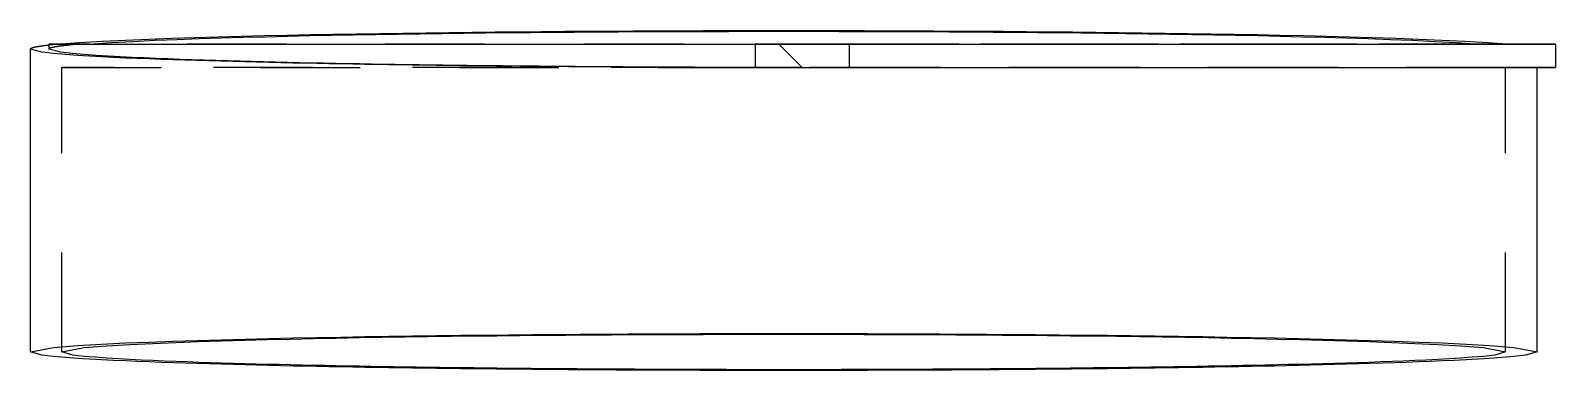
# Model space of a CAD drawing. Extents: x 0 to 3.36, y 0 to 2.18.
# Drawn here: x 1.83 to 3.364, y 1.841 to 2.183 of the extents above; entities that cross this region are included whole.
import ezdxf

# ---------------------------------------------------------------- set-up
doc = ezdxf.new("R2010")
doc.units = 0
doc.linetypes.add('HIDDEN', pattern=[0.07672, 0.051172, -0.025548])
doc.layers.add('LEFT', color=7, linetype='CONTINUOUS')
doc.layers.add('LEFT_HID', color=7, linetype='HIDDEN')

msp = doc.modelspace()

# ---------------------------------------------------------------- linework, layer by layer
at = {"layer": 'LEFT'}
for p, q in [((2.088002, 2.178421), (2.111235, 2.178901)), ((2.111235, 2.178901), (2.134469, 2.179344)), ((2.134469, 2.179344), (2.157703, 2.179753)), ((2.154759, 2.178748), (2.176952, 2.179137)), ((2.157703, 2.179753), (2.180937, 2.18013)), ((2.176952, 2.179137), (2.199147, 2.179496)), ((2.180937, 2.18013), (2.204172, 2.180478)), ((2.199147, 2.179496), (2.221341, 2.179827)), ((2.204172, 2.180478), (2.227408, 2.180799)), ((2.221341, 2.179827), (2.243536, 2.180132)), ((2.227408, 2.180799), (2.250644, 2.181095)), ((2.243536, 2.180132), (2.265732, 2.180413)), ((2.250644, 2.181095), (2.27388, 2.181366)), ((2.265732, 2.180413), (2.287927, 2.180671)), ((2.27388, 2.181366), (2.297116, 2.181614)), ((2.287927, 2.180671), (2.310123, 2.180907)), ((2.297116, 2.181614), (2.320353, 2.181839)), ((2.310123, 2.180907), (2.332319, 2.181122)), ((2.320353, 2.181839), (2.34359, 2.182044)), ((2.332319, 2.181122), (2.354516, 2.181316)), ((2.34359, 2.182044), (2.366827, 2.182227)), ((2.354516, 2.181316), (2.376712, 2.181491)), ((2.366827, 2.182227), (2.390064, 2.182391)), ((2.376712, 2.181491), (2.398909, 2.181647)), ((2.390064, 2.182391), (2.413301, 2.182536)), ((2.398909, 2.181647), (2.421105, 2.181784)), ((2.413301, 2.182536), (2.436538, 2.182661)), ((2.421105, 2.181784), (2.443302, 2.181904)), ((2.436538, 2.182661), (2.459776, 2.182768)), ((2.443302, 2.181904), (2.465499, 2.182005)), ((2.459776, 2.182768), (2.483013, 2.182856)), ((2.465499, 2.182005), (2.487696, 2.18209)), ((2.483013, 2.182856), (2.506251, 2.182927)), ((2.487696, 2.18209), (2.509893, 2.182157)), ((2.506251, 2.182927), (2.529489, 2.182979)), ((2.509893, 2.182157), (2.53209, 2.182207)), ((2.529489, 2.182979), (2.552726, 2.183014)), ((2.53209, 2.182207), (2.554287, 2.18224)), ((2.552726, 2.183014), (2.575964, 2.183032)), ((2.554287, 2.18224), (2.576484, 2.182257)), ((2.575964, 2.183032), (2.599202, 2.183032)), ((2.576484, 2.182257), (2.598681, 2.182257)), ((2.598681, 2.182257), (2.620879, 2.18224)), ((2.599202, 2.183032), (2.622439, 2.183014)), ((2.620879, 2.18224), (2.643076, 2.182207)), ((2.622439, 2.183014), (2.645677, 2.182979)), ((2.643076, 2.182207), (2.665273, 2.182157)), ((2.645677, 2.182979), (2.668915, 2.182927)), ((2.665273, 2.182157), (2.68747, 2.18209)), ((2.668915, 2.182927), (2.692152, 2.182856)), ((2.68747, 2.18209), (2.709667, 2.182005)), ((2.692152, 2.182856), (2.71539, 2.182768)), ((2.709667, 2.182005), (2.731864, 2.181904)), ((2.71539, 2.182768), (2.738627, 2.182661)), ((2.731864, 2.181904), (2.75406, 2.181784)), ((2.738627, 2.182661), (2.761865, 2.182536)), ((2.75406, 2.181784), (2.776257, 2.181647)), ((2.761865, 2.182536), (2.785102, 2.182391)), ((2.776257, 2.181647), (2.798454, 2.181491)), ((2.785102, 2.182391), (2.808339, 2.182227)), ((2.798454, 2.181491), (2.82065, 2.181316)), ((2.808339, 2.182227), (2.831576, 2.182044)), ((2.82065, 2.181316), (2.842847, 2.181122)), ((2.831576, 2.182044), (2.854813, 2.181839)), ((2.842847, 2.181122), (2.865043, 2.180907)), ((2.854813, 2.181839), (2.87805, 2.181614)), ((2.865043, 2.180907), (2.887238, 2.180671)), ((2.87805, 2.181614), (2.901286, 2.181366)), ((2.887238, 2.180671), (2.909434, 2.180413)), ((2.901286, 2.181366), (2.924522, 2.181095)), ((2.909434, 2.180413), (2.931629, 2.180132)), ((2.924522, 2.181095), (2.947758, 2.180799)), ((2.931629, 2.180132), (2.953824, 2.179827)), ((2.947758, 2.180799), (2.970993, 2.180478)), ((2.953824, 2.179827), (2.976019, 2.179496)), ((2.970993, 2.180478), (2.994229, 2.18013)), ((2.976019, 2.179496), (2.998213, 2.179137)), ((2.994229, 2.18013), (3.017463, 2.179753)), ((2.998213, 2.179137), (3.020407, 2.178748)), ((3.017463, 2.179753), (3.040697, 2.179344)), ((3.040697, 2.179344), (3.063931, 2.178901)), ((3.063931, 2.178901), (3.087164, 2.178421)), ((1.829688, 2.164434), (1.82978, 2.164723)), ((1.841019, 2.16123), (1.829688, 2.164434)), ((1.829688, 2.164434), (1.829688, 2.164434)), ((1.829688, 1.859839), (1.829688, 2.164434)), ((1.82978, 2.164723), (1.829983, 2.164953)), ((1.829983, 2.164953), (1.830229, 2.165137)), ((1.830229, 2.165137), (1.830494, 2.165292)), ((1.830494, 2.165292), (1.83077, 2.165428)), ((1.83077, 2.165428), (1.831052, 2.16555)), ((1.831052, 2.16555), (1.831339, 2.165661)), ((1.831339, 2.165661), (1.831628, 2.165764)), ((1.831628, 2.165764), (1.83192, 2.165861)), ((1.83192, 2.165861), (1.832214, 2.165952)), ((1.832214, 2.165952), (1.832509, 2.166038)), ((1.832509, 2.166038), (1.832806, 2.16612)), ((1.832806, 2.16612), (1.833103, 2.166198)), ((1.833103, 2.166198), (1.833401, 2.166273)), ((1.833401, 2.166273), (1.8337, 2.166346)), ((1.8337, 2.166346), (1.833999, 2.166415)), ((1.833999, 2.166415), (1.834299, 2.166483)), ((1.834299, 2.166483), (1.8346, 2.166548)), ((1.8346, 2.166548), (1.834901, 2.166612)), ((1.834901, 2.166612), (1.835202, 2.166674)), ((1.835202, 2.166674), (1.835503, 2.166734)), ((1.835503, 2.166734), (1.835805, 2.166793)), ((1.835805, 2.166793), (1.836107, 2.16685)), ((1.836107, 2.16685), (1.83641, 2.166906)), ((1.83641, 2.166906), (1.836712, 2.166961)), ((1.836712, 2.166961), (1.837015, 2.167014)), ((1.837015, 2.167014), (1.837318, 2.167067)), ((1.837318, 2.167067), (1.837621, 2.167118)), ((1.837621, 2.167118), (1.837924, 2.167169)), ((1.837924, 2.167169), (1.838228, 2.167219)), ((1.838228, 2.167219), (1.838531, 2.167267)), ((1.838531, 2.167267), (1.838835, 2.167315)), ((1.838835, 2.167315), (1.839139, 2.167362)), ((1.839139, 2.167362), (1.839443, 2.167409)), ((1.839443, 2.167409), (1.839747, 2.167455)), ((1.839747, 2.167455), (1.840051, 2.1675)), ((1.840051, 2.1675), (1.840355, 2.167544)), ((1.840355, 2.167544), (1.840659, 2.167588)), ((1.840659, 2.167588), (1.840964, 2.167631)), ((1.840964, 2.167631), (1.841268, 2.167673)), ((1.841268, 2.167673), (1.841573, 2.167715)), ((1.841573, 2.167715), (1.841878, 2.167757)), ((1.841878, 2.167757), (1.842182, 2.167798)), ((1.842182, 2.167798), (1.842487, 2.167838)), ((1.842487, 2.167838), (1.842792, 2.167878)), ((1.842792, 2.167878), (1.843097, 2.167918)), ((1.843097, 2.167918), (1.843402, 2.167957)), ((1.843402, 2.167957), (1.843707, 2.167995)), ((1.843707, 2.167995), (1.844012, 2.168033)), ((1.844012, 2.168033), (1.844317, 2.168071)), ((1.844317, 2.168071), (1.844622, 2.168108)), ((1.844622, 2.168108), (1.844928, 2.168145)), ((1.844928, 2.168145), (1.845233, 2.168182)), ((1.845233, 2.168182), (1.845538, 2.168218)), ((1.845538, 2.168218), (1.845844, 2.168254)), ((1.845844, 2.168254), (1.846149, 2.16829)), ((1.846149, 2.16829), (1.846454, 2.168325)), ((1.846454, 2.168325), (1.84676, 2.16836)), ((1.84676, 2.16836), (1.847065, 2.168394)), ((1.847065, 2.168394), (1.847371, 2.168429)), ((1.847371, 2.168429), (1.847677, 2.168463)), ((1.847677, 2.168463), (1.847982, 2.168496)), ((1.847982, 2.168496), (1.848288, 2.16853)), ((1.848288, 2.169278), (3.364077, 2.169278)), ((1.848288, 2.169278), (1.848288, 2.164445)), ((1.859826, 2.161384), (1.848288, 2.164445)), ((1.855836, 2.169278), (1.879006, 2.171034)), ((1.879006, 2.171034), (1.902205, 2.172374)), ((1.888595, 2.169278), (1.910732, 2.1709)), ((1.902205, 2.172374), (1.925416, 2.173483)), ((1.910732, 2.1709), (1.932894, 2.172153)), ((1.925416, 2.173483), (1.948635, 2.174438)), ((1.932894, 2.172153), (1.955067, 2.173196)), ((1.948635, 2.174438), (1.971857, 2.175279)), ((1.955067, 2.173196), (1.977245, 2.174097)), ((1.971857, 2.175279), (1.995082, 2.176032)), ((1.977245, 2.174097), (1.999428, 2.174893)), ((1.995082, 2.176032), (2.01831, 2.176713)), ((1.999428, 2.174893), (2.021614, 2.175606)), ((2.01831, 2.176713), (2.04154, 2.177333)), ((2.021614, 2.175606), (2.043802, 2.176251)), ((2.04154, 2.177333), (2.06477, 2.1779)), ((2.043802, 2.176251), (2.065991, 2.176839)), ((2.06477, 2.1779), (2.088002, 2.178421)), ((2.065991, 2.176839), (2.088182, 2.177377)), ((2.088182, 2.177377), (2.110373, 2.177872)), ((2.110373, 2.177872), (2.132566, 2.178328)), ((2.132566, 2.178328), (2.154759, 2.178748)), ((3.020407, 2.178748), (3.0426, 2.178328)), ((3.0426, 2.178328), (3.064793, 2.177872)), ((3.064793, 2.177872), (3.086984, 2.177377)), ((3.086984, 2.177377), (3.109175, 2.176839)), ((3.087164, 2.178421), (3.110395, 2.1779)), ((3.109175, 2.176839), (3.131364, 2.176251)), ((3.110395, 2.1779), (3.133626, 2.177333)), ((3.131364, 2.176251), (3.153552, 2.175606)), ((3.133626, 2.177333), (3.156856, 2.176713)), ((3.153552, 2.175606), (3.175738, 2.174893)), ((3.156856, 2.176713), (3.180083, 2.176032)), ((3.175738, 2.174893), (3.197921, 2.174097)), ((3.180083, 2.176032), (3.203309, 2.175279)), ((3.197921, 2.174097), (3.220099, 2.173196)), ((3.203309, 2.175279), (3.226531, 2.174438)), ((3.220099, 2.173196), (3.242272, 2.172153)), ((3.226531, 2.174438), (3.249749, 2.173483)), ((3.242272, 2.172153), (3.264433, 2.1709)), ((3.249749, 2.173483), (3.272961, 2.172374)), ((3.264433, 2.1709), (3.286571, 2.169278)), ((3.272961, 2.172374), (3.296159, 2.171034)), ((3.296159, 2.171034), (3.31933, 2.169278)), ((3.364077, 2.169278), (3.364077, 2.14584)), ((1.852986, 2.159858), (1.841019, 2.16123)), ((1.864988, 2.158824), (1.852986, 2.159858)), ((1.871776, 2.159923), (1.859826, 2.161384)), ((1.877004, 2.157965), (1.864988, 2.158824)), ((1.883776, 2.158901), (1.871776, 2.159923)), ((1.889028, 2.15722), (1.877004, 2.157965)), ((1.895785, 2.158006), (1.883776, 2.158901)), ((1.901056, 2.156555), (1.889028, 2.15722)), ((1.907808, 2.157294), (1.895785, 2.158006)), ((1.913088, 2.155952), (1.901056, 2.156555)), ((1.91983, 2.156581), (1.907808, 2.157294)), ((1.925122, 2.155399), (1.913088, 2.155952)), ((1.93186, 2.155995), (1.91983, 2.156581)), ((1.937158, 2.154887), (1.925122, 2.155399)), ((1.943891, 2.15546), (1.93186, 2.155995)), ((1.949195, 2.154409), (1.937158, 2.154887)), ((1.955923, 2.154926), (1.943891, 2.15546)), ((1.961233, 2.153962), (1.949195, 2.154409)), ((1.967956, 2.154426), (1.955923, 2.154926)), ((1.973273, 2.153541), (1.961233, 2.153962)), ((1.979993, 2.154009), (1.967956, 2.154426)), ((1.985313, 2.153143), (1.973273, 2.153541)), ((1.992029, 2.153593), (1.979993, 2.154009)), ((1.997354, 2.152767), (1.985313, 2.153143)), ((2.004066, 2.153176), (1.992029, 2.153593)), ((2.009395, 2.152409), (1.997354, 2.152767)), ((2.016103, 2.152778), (2.004066, 2.153176)), ((2.021437, 2.152069), (2.009395, 2.152409)), ((2.028142, 2.152447), (2.016103, 2.152778)), ((2.033479, 2.151744), (2.021437, 2.152069)), ((2.040181, 2.152116), (2.028142, 2.152447)), ((2.045522, 2.151435), (2.033479, 2.151744)), ((2.05222, 2.151785), (2.040181, 2.152116)), ((2.057565, 2.151139), (2.045522, 2.151435)), ((2.064259, 2.151455), (2.05222, 2.151785)), ((2.069609, 2.150856), (2.057565, 2.151139)), ((2.076299, 2.151157), (2.064259, 2.151455)), ((2.081652, 2.150586), (2.069609, 2.150856)), ((2.08834, 2.150893), (2.076299, 2.151157)), ((2.093696, 2.150326), (2.081652, 2.150586)), ((2.100381, 2.150629), (2.08834, 2.150893)), ((2.10574, 2.150078), (2.093696, 2.150326)), ((2.112422, 2.150365), (2.100381, 2.150629)), ((2.117785, 2.149839), (2.10574, 2.150078)), ((2.124462, 2.150101), (2.112422, 2.150365)), ((2.129829, 2.14961), (2.117785, 2.149839)), ((2.136503, 2.149849), (2.124462, 2.150101)), ((2.141874, 2.149391), (2.129829, 2.14961)), ((2.148545, 2.14964), (2.136503, 2.149849)), ((2.153919, 2.14918), (2.141874, 2.149391)), ((2.160587, 2.14943), (2.148545, 2.14964)), ((2.165964, 2.148978), (2.153919, 2.14918)), ((2.172629, 2.14922), (2.160587, 2.14943)), ((2.178009, 2.148784), (2.165964, 2.148978)), ((2.184671, 2.14901), (2.172629, 2.14922)), ((2.190054, 2.148599), (2.178009, 2.148784)), ((2.196713, 2.148801), (2.184671, 2.14901)), ((2.2021, 2.14842), (2.190054, 2.148599)), ((2.208755, 2.148613), (2.196713, 2.148801)), ((2.214145, 2.148249), (2.2021, 2.14842)), ((2.220797, 2.14845), (2.208755, 2.148613)), ((2.226191, 2.148085), (2.214145, 2.148249)), ((2.23284, 2.148287), (2.220797, 2.14845)), ((2.244882, 2.148123), (2.23284, 2.148287)), ((2.238237, 2.147928), (2.226191, 2.148085)), ((2.250282, 2.147778), (2.238237, 2.147928)), ((2.256925, 2.14796), (2.244882, 2.148123)), ((2.262328, 2.147634), (2.250282, 2.147778)), ((2.268968, 2.147796), (2.256925, 2.14796)), ((2.274374, 2.147497), (2.262328, 2.147634)), ((2.28101, 2.147645), (2.268968, 2.147796)), ((2.28642, 2.147366), (2.274374, 2.147497)), ((2.293053, 2.147523), (2.28101, 2.147645)), ((2.298466, 2.147241), (2.28642, 2.147366)), ((2.305096, 2.147401), (2.293053, 2.147523)), ((2.310512, 2.147122), (2.298466, 2.147241)), ((2.317139, 2.147278), (2.305096, 2.147401)), ((2.322559, 2.147009), (2.310512, 2.147122)), ((2.329182, 2.147156), (2.317139, 2.147278)), ((2.334605, 2.146901), (2.322559, 2.147009)), ((2.341225, 2.147033), (2.329182, 2.147156)), ((2.346651, 2.146799), (2.334605, 2.146901)), ((2.353269, 2.146911), (2.341225, 2.147033)), ((2.358697, 2.146703), (2.346651, 2.146799)), ((2.365312, 2.146817), (2.353269, 2.146911)), ((2.370744, 2.146612), (2.358697, 2.146703)), ((2.377355, 2.146732), (2.365312, 2.146817)), ((2.38279, 2.146527), (2.370744, 2.146612)), ((2.389399, 2.146647), (2.377355, 2.146732)), ((2.394837, 2.146446), (2.38279, 2.146527)), ((2.401442, 2.146562), (2.389399, 2.146647)), ((2.406883, 2.146371), (2.394837, 2.146446)), ((2.413485, 2.146477), (2.401442, 2.146562)), ((2.41893, 2.146301), (2.406883, 2.146371)), ((2.425529, 2.146392), (2.413485, 2.146477)), ((2.430976, 2.146236), (2.41893, 2.146301)), ((2.437572, 2.146307), (2.425529, 2.146392)), ((2.443023, 2.146176), (2.430976, 2.146236)), ((2.449616, 2.146256), (2.437572, 2.146307)), ((2.455069, 2.146121), (2.443023, 2.146176)), ((2.461659, 2.146206), (2.449616, 2.146256)), ((2.467116, 2.146071), (2.455069, 2.146121)), ((2.473703, 2.146156), (2.461659, 2.146206)), ((2.479163, 2.146026), (2.467116, 2.146071)), ((2.485746, 2.146106), (2.473703, 2.146156)), ((2.491209, 2.145986), (2.479163, 2.146026)), ((2.49779, 2.146055), (2.485746, 2.146106)), ((2.503256, 2.14595), (2.491209, 2.145986)), ((2.509833, 2.146005), (2.49779, 2.146055)), ((2.515303, 2.145919), (2.503256, 2.14595)), ((2.521877, 2.145956), (2.509833, 2.146005)), ((2.527349, 2.145893), (2.515303, 2.145919)), ((2.533921, 2.14594), (2.521877, 2.145956)), ((2.539396, 2.145872), (2.527349, 2.145893)), ((2.545964, 2.145923), (2.533921, 2.14594)), ((2.551443, 2.145856), (2.539396, 2.145872)), ((2.558008, 2.145907), (2.545964, 2.145923)), ((2.563489, 2.145844), (2.551443, 2.145856)), ((2.570052, 2.14589), (2.558008, 2.145907)), ((2.575536, 2.145837), (2.563489, 2.145844)), ((2.582095, 2.145873), (2.570052, 2.14589)), ((2.587583, 2.145835), (2.575536, 2.145837)), ((2.594139, 2.145857), (2.582095, 2.145873)), ((2.606183, 2.14584), (2.587583, 2.145835)), ((2.606183, 2.14584), (2.594139, 2.145857)), ((2.606183, 2.14584), (3.364077, 2.14584)), ((2.606183, 2.14584), (2.653551, 2.14584)), ((3.364077, 2.14584), (3.345478, 2.14584)), ((3.345478, 1.859839), (3.345478, 2.14584)), ((1.841019, 1.856634), (1.829688, 1.859839)), ((1.829688, 1.859839), (1.829688, 1.859839)), ((1.852986, 1.855262), (1.841019, 1.856634)), ((3.334147, 1.856634), (3.32218, 1.855262)), ((3.345478, 1.859839), (3.334147, 1.856634)), ((1.864988, 1.854228), (1.852986, 1.855262)), ((1.877004, 1.85337), (1.864988, 1.854228)), ((1.889028, 1.852624), (1.877004, 1.85337)), ((1.901056, 1.851959), (1.889028, 1.852624)), ((1.913088, 1.851356), (1.901056, 1.851959)), ((1.925122, 1.850803), (1.913088, 1.851356)), ((1.937158, 1.850291), (1.925122, 1.850803)), ((1.949195, 1.849814), (1.937158, 1.850291)), ((1.961233, 1.849366), (1.949195, 1.849814)), ((1.973273, 1.848945), (1.961233, 1.849366)), ((1.985313, 1.848548), (1.973273, 1.848945)), ((1.997354, 1.848171), (1.985313, 1.848548)), ((2.009395, 1.847813), (1.997354, 1.848171)), ((2.021437, 1.847473), (2.009395, 1.847813)), ((2.033479, 1.847149), (2.021437, 1.847473)), ((2.045522, 1.846839), (2.033479, 1.847149)), ((2.057565, 1.846544), (2.045522, 1.846839)), ((2.069609, 1.846261), (2.057565, 1.846544)), ((2.081652, 1.84599), (2.069609, 1.846261)), ((2.093696, 1.84573), (2.081652, 1.84599)), ((2.10574, 1.845482), (2.093696, 1.84573)), ((2.117785, 1.845243), (2.10574, 1.845482)), ((2.129829, 1.845015), (2.117785, 1.845243)), ((2.141874, 1.844795), (2.129829, 1.845015)), ((2.153919, 1.844585), (2.141874, 1.844795)), ((2.165964, 1.844383), (2.153919, 1.844585)), ((2.178009, 1.844189), (2.165964, 1.844383)), ((2.190054, 1.844003), (2.178009, 1.844189)), ((2.2021, 1.843824), (2.190054, 1.844003)), ((2.214145, 1.843653), (2.2021, 1.843824)), ((2.226191, 1.84349), (2.214145, 1.843653)), ((2.238237, 1.843333), (2.226191, 1.84349)), ((2.250282, 1.843182), (2.238237, 1.843333)), ((2.262328, 1.843039), (2.250282, 1.843182)), ((2.274374, 1.842901), (2.262328, 1.843039)), ((2.28642, 1.84277), (2.274374, 1.842901)), ((2.298466, 1.842645), (2.28642, 1.84277)), ((2.310512, 1.842526), (2.298466, 1.842645)), ((2.322559, 1.842413), (2.310512, 1.842526)), ((2.334605, 1.842306), (2.322559, 1.842413)), ((2.346651, 1.842204), (2.334605, 1.842306)), ((2.358697, 1.842107), (2.346651, 1.842204)), ((2.370744, 1.842016), (2.358697, 1.842107)), ((2.38279, 1.841931), (2.370744, 1.842016)), ((2.394837, 1.84185), (2.38279, 1.841931)), ((2.406883, 1.841775), (2.394837, 1.84185)), ((2.41893, 1.841705), (2.406883, 1.841775)), ((2.430976, 1.84164), (2.41893, 1.841705)), ((2.443023, 1.84158), (2.430976, 1.84164)), ((2.455069, 1.841525), (2.443023, 1.84158)), ((2.467116, 1.841475), (2.455069, 1.841525)), ((2.479163, 1.84143), (2.467116, 1.841475)), ((2.491209, 1.84139), (2.479163, 1.84143)), ((2.503256, 1.841354), (2.491209, 1.84139)), ((2.515303, 1.841324), (2.503256, 1.841354)), ((2.527349, 1.841298), (2.515303, 1.841324)), ((2.539396, 1.841277), (2.527349, 1.841298)), ((2.551443, 1.84126), (2.539396, 1.841277)), ((2.63577, 1.841277), (2.623723, 1.84126)), ((2.647816, 1.841298), (2.63577, 1.841277)), ((2.659863, 1.841324), (2.647816, 1.841298)), ((2.67191, 1.841354), (2.659863, 1.841324)), ((2.683957, 1.84139), (2.67191, 1.841354)), ((2.696003, 1.84143), (2.683957, 1.84139)), ((2.70805, 1.841475), (2.696003, 1.84143)), ((2.720096, 1.841525), (2.70805, 1.841475)), ((2.732143, 1.84158), (2.720096, 1.841525)), ((2.74419, 1.84164), (2.732143, 1.84158)), ((2.756236, 1.841705), (2.74419, 1.84164)), ((2.768283, 1.841775), (2.756236, 1.841705)), ((2.780329, 1.84185), (2.768283, 1.841775)), ((2.792376, 1.841931), (2.780329, 1.84185)), ((2.804422, 1.842016), (2.792376, 1.841931)), ((2.816468, 1.842107), (2.804422, 1.842016)), ((2.828515, 1.842204), (2.816468, 1.842107)), ((2.840561, 1.842306), (2.828515, 1.842204)), ((2.852607, 1.842413), (2.840561, 1.842306)), ((2.864653, 1.842526), (2.852607, 1.842413)), ((2.8767, 1.842645), (2.864653, 1.842526)), ((2.888746, 1.84277), (2.8767, 1.842645)), ((2.900792, 1.842901), (2.888746, 1.84277)), ((2.912838, 1.843039), (2.900792, 1.842901)), ((2.924883, 1.843182), (2.912838, 1.843039)), ((2.936929, 1.843333), (2.924883, 1.843182)), ((2.948975, 1.84349), (2.936929, 1.843333)), ((2.961021, 1.843653), (2.948975, 1.84349)), ((2.973066, 1.843824), (2.961021, 1.843653)), ((2.985111, 1.844003), (2.973066, 1.843824)), ((2.997157, 1.844189), (2.985111, 1.844003)), ((3.009202, 1.844383), (2.997157, 1.844189)), ((3.021247, 1.844585), (3.009202, 1.844383)), ((3.033292, 1.844795), (3.021247, 1.844585)), ((3.045337, 1.845015), (3.033292, 1.844795)), ((3.057381, 1.845243), (3.045337, 1.845015)), ((3.069425, 1.845482), (3.057381, 1.845243)), ((3.08147, 1.84573), (3.069425, 1.845482)), ((3.093513, 1.84599), (3.08147, 1.84573)), ((3.105557, 1.846261), (3.093513, 1.84599)), ((3.117601, 1.846544), (3.105557, 1.846261)), ((3.129644, 1.846839), (3.117601, 1.846544)), ((3.141686, 1.847149), (3.129644, 1.846839)), ((3.153729, 1.847473), (3.141686, 1.847149)), ((3.165771, 1.847813), (3.153729, 1.847473)), ((3.177812, 1.848171), (3.165771, 1.847813)), ((3.189853, 1.848548), (3.177812, 1.848171)), ((3.201893, 1.848945), (3.189853, 1.848548)), ((3.213932, 1.849366), (3.201893, 1.848945)), ((3.225971, 1.849814), (3.213932, 1.849366)), ((3.238008, 1.850291), (3.225971, 1.849814)), ((3.250044, 1.850803), (3.238008, 1.850291)), ((3.262078, 1.851356), (3.250044, 1.850803)), ((3.27411, 1.851959), (3.262078, 1.851356)), ((3.286138, 1.852624), (3.27411, 1.851959)), ((3.298161, 1.85337), (3.286138, 1.852624)), ((3.310177, 1.854228), (3.298161, 1.85337)), ((3.32218, 1.855262), (3.310177, 1.854228)), ((2.563489, 1.841248), (2.551443, 1.84126)), ((2.575536, 1.841241), (2.563489, 1.841248)), ((2.587583, 1.841239), (2.575536, 1.841241)), ((2.59963, 1.841241), (2.587583, 1.841239)), ((2.611676, 1.841248), (2.59963, 1.841241)), ((2.623723, 1.84126), (2.611676, 1.841248))]:
    msp.add_line(p, q, dxfattribs=at)
at = {"layer": 'LEFT_HID', "linetype": 'HIDDEN'}
for p, q in [((1.848288, 2.16853), (1.855836, 2.169278)), ((1.874297, 2.169278), (1.848288, 2.169278)), ((1.848288, 2.164445), (1.84846, 2.164829)), ((1.84846, 2.164829), (1.848781, 2.165108)), ((1.848781, 2.165108), (1.849151, 2.165316)), ((1.849151, 2.165316), (1.84953, 2.165508)), ((1.84953, 2.165508), (1.849929, 2.165657)), ((1.849929, 2.165657), (1.850327, 2.165805)), ((1.850327, 2.165805), (1.850734, 2.165931)), ((1.850734, 2.165931), (1.851142, 2.16605)), ((1.851142, 2.16605), (1.851551, 2.166168)), ((1.851551, 2.166168), (1.851964, 2.16627)), ((1.851964, 2.16627), (1.852378, 2.166368)), ((1.852378, 2.166368), (1.852792, 2.166466)), ((1.852792, 2.166466), (1.853207, 2.16656)), ((1.853207, 2.16656), (1.853624, 2.166644)), ((1.853624, 2.166644), (1.854041, 2.166727)), ((1.854041, 2.166727), (1.854459, 2.166811)), ((1.854459, 2.166811), (1.854876, 2.166893)), ((1.854876, 2.166893), (1.855295, 2.166965)), ((1.855295, 2.166965), (1.855715, 2.167038)), ((1.855715, 2.167038), (1.856134, 2.167111)), ((1.856134, 2.167111), (1.856553, 2.167183)), ((1.856553, 2.167183), (1.856973, 2.167253)), ((1.856973, 2.167253), (1.857393, 2.167317)), ((1.857393, 2.167317), (1.857814, 2.167381)), ((1.857814, 2.167381), (1.858235, 2.167445)), ((1.858235, 2.167445), (1.858655, 2.167509)), ((1.858655, 2.167509), (1.859076, 2.167573)), ((1.859076, 2.167573), (1.859497, 2.167631)), ((1.859497, 2.167631), (1.859919, 2.167688)), ((1.859919, 2.167688), (1.860341, 2.167746)), ((1.860341, 2.167746), (1.860762, 2.167803)), ((1.860762, 2.167803), (1.861184, 2.167861)), ((1.861184, 2.167861), (1.861605, 2.167918)), ((1.861605, 2.167918), (1.862028, 2.16797)), ((1.862028, 2.16797), (1.86245, 2.168022)), ((1.86245, 2.168022), (1.862872, 2.168074)), ((1.862872, 2.168074), (1.863295, 2.168126)), ((1.863295, 2.168126), (1.863717, 2.168178)), ((1.863717, 2.168178), (1.864139, 2.168229)), ((1.864139, 2.168229), (1.864562, 2.168279)), ((1.864562, 2.168279), (1.864985, 2.168327)), ((1.864985, 2.168327), (1.865407, 2.168374)), ((1.865407, 2.168374), (1.86583, 2.168421)), ((1.86583, 2.168421), (1.866253, 2.168469)), ((1.866253, 2.168469), (1.866676, 2.168516)), ((1.866676, 2.168516), (1.867099, 2.168564)), ((1.867099, 2.168564), (1.867522, 2.16861)), ((1.867522, 2.16861), (1.867945, 2.168653)), ((1.867945, 2.168653), (1.868368, 2.168697)), ((1.868368, 2.168697), (1.868791, 2.16874)), ((1.868791, 2.16874), (1.869215, 2.168784)), ((1.869215, 2.168784), (1.869638, 2.168827)), ((1.869638, 2.168827), (1.870061, 2.168871)), ((1.870061, 2.168871), (1.870484, 2.168914)), ((1.870484, 2.168914), (1.870908, 2.168956)), ((1.870908, 2.168956), (1.871331, 2.168997)), ((1.871331, 2.168997), (1.871755, 2.169037)), ((1.871755, 2.169037), (1.872179, 2.169077)), ((1.872179, 2.169077), (1.872602, 2.169117)), ((1.872602, 2.169117), (1.873026, 2.169157)), ((1.873026, 2.169157), (1.873449, 2.169197)), ((1.873449, 2.169197), (1.873873, 2.169238)), ((1.873873, 2.169238), (1.874297, 2.169278)), ((1.888595, 2.169278), (1.874297, 2.169278)), ((3.286571, 2.169278), (1.888595, 2.169278)), ((2.606183, 2.169278), (2.558814, 2.169278)), ((2.558814, 2.169278), (2.653551, 2.169278)), ((2.558814, 2.169278), (2.558814, 2.14584)), ((2.606183, 2.169278), (2.582746, 2.169278)), ((2.606183, 2.14584), (2.582746, 2.169278)), ((3.31933, 2.169278), (2.582746, 2.169278)), ((3.364077, 2.169278), (2.606183, 2.169278)), ((2.653551, 2.169278), (2.606183, 2.169278)), ((2.653551, 2.169278), (2.653551, 2.14584)), ((3.31933, 2.169278), (3.286571, 2.169278)), ((3.313899, 2.14584), (1.861267, 2.14584)), ((1.861267, 2.14584), (2.587583, 2.14584)), ((1.861267, 1.859839), (1.861267, 2.14584)), ((2.606183, 2.14584), (2.558814, 2.14584)), ((2.558814, 2.14584), (2.606183, 2.14584)), ((2.587583, 2.14584), (3.313899, 2.14584)), ((2.606183, 2.14584), (3.345478, 2.14584)), ((3.345478, 2.14584), (2.606183, 2.14584)), ((3.345478, 2.14584), (2.606183, 2.14584)), ((3.313899, 1.859839), (3.313899, 2.14584)), ((1.997354, 1.871506), (2.021437, 1.872204)), ((2.021437, 1.872204), (2.045522, 1.872838)), ((2.045026, 1.871689), (2.068108, 1.872296)), ((2.045522, 1.872838), (2.069609, 1.873416)), ((2.068108, 1.872296), (2.091191, 1.872851)), ((2.069609, 1.873416), (2.093696, 1.873947)), ((2.091191, 1.872851), (2.114275, 1.873359)), ((2.093696, 1.873947), (2.117785, 1.874434)), ((2.114275, 1.873359), (2.13736, 1.873826)), ((2.117785, 1.874434), (2.141874, 1.874882)), ((2.13736, 1.873826), (2.160445, 1.874255)), ((2.141874, 1.874882), (2.165964, 1.875295)), ((2.160445, 1.874255), (2.183531, 1.874651)), ((2.165964, 1.875295), (2.190054, 1.875674)), ((2.183531, 1.874651), (2.206618, 1.875014)), ((2.190054, 1.875674), (2.214145, 1.876024)), ((2.206618, 1.875014), (2.229705, 1.875349)), ((2.214145, 1.876024), (2.238237, 1.876344)), ((2.229705, 1.875349), (2.252793, 1.875657)), ((2.238237, 1.876344), (2.262328, 1.876638)), ((2.252793, 1.875657), (2.275881, 1.875938)), ((2.262328, 1.876638), (2.28642, 1.876907)), ((2.275881, 1.875938), (2.298969, 1.876196)), ((2.28642, 1.876907), (2.310512, 1.877151)), ((2.298969, 1.876196), (2.322057, 1.876429)), ((2.310512, 1.877151), (2.334605, 1.877371)), ((2.322057, 1.876429), (2.345146, 1.876641)), ((2.334605, 1.877371), (2.358697, 1.87757)), ((2.345146, 1.876641), (2.368234, 1.876831)), ((2.358697, 1.87757), (2.38279, 1.877746)), ((2.368234, 1.876831), (2.391323, 1.877)), ((2.38279, 1.877746), (2.406883, 1.877902)), ((2.391323, 1.877), (2.414412, 1.877149)), ((2.406883, 1.877902), (2.430976, 1.878037)), ((2.414412, 1.877149), (2.437502, 1.877279)), ((2.430976, 1.878037), (2.455069, 1.878152)), ((2.437502, 1.877279), (2.460591, 1.877389)), ((2.455069, 1.878152), (2.479163, 1.878247)), ((2.460591, 1.877389), (2.48368, 1.87748)), ((2.479163, 1.878247), (2.503256, 1.878323)), ((2.48368, 1.87748), (2.50677, 1.877553)), ((2.503256, 1.878323), (2.527349, 1.878379)), ((2.50677, 1.877553), (2.529859, 1.877607)), ((2.527349, 1.878379), (2.551443, 1.878417)), ((2.529859, 1.877607), (2.552949, 1.877643)), ((2.551443, 1.878417), (2.575536, 1.878436)), ((2.552949, 1.877643), (2.576038, 1.877661)), ((2.575536, 1.878436), (2.59963, 1.878436)), ((2.576038, 1.877661), (2.599128, 1.877661)), ((2.599128, 1.877661), (2.622217, 1.877643)), ((2.59963, 1.878436), (2.623723, 1.878417)), ((2.622217, 1.877643), (2.645307, 1.877607)), ((2.623723, 1.878417), (2.647816, 1.878379)), ((2.645307, 1.877607), (2.668396, 1.877553)), ((2.647816, 1.878379), (2.67191, 1.878323)), ((2.668396, 1.877553), (2.691486, 1.87748)), ((2.67191, 1.878323), (2.696003, 1.878247)), ((2.691486, 1.87748), (2.714575, 1.877389)), ((2.696003, 1.878247), (2.720096, 1.878152)), ((2.714575, 1.877389), (2.737664, 1.877279)), ((2.720096, 1.878152), (2.74419, 1.878037)), ((2.737664, 1.877279), (2.760753, 1.877149)), ((2.74419, 1.878037), (2.768283, 1.877902)), ((2.760753, 1.877149), (2.783843, 1.877)), ((2.768283, 1.877902), (2.792376, 1.877746)), ((2.783843, 1.877), (2.806931, 1.876831)), ((2.792376, 1.877746), (2.816468, 1.87757)), ((2.806931, 1.876831), (2.83002, 1.876641)), ((2.816468, 1.87757), (2.840561, 1.877371)), ((2.83002, 1.876641), (2.853109, 1.876429)), ((2.840561, 1.877371), (2.864653, 1.877151)), ((2.853109, 1.876429), (2.876197, 1.876196)), ((2.864653, 1.877151), (2.888746, 1.876907)), ((2.876197, 1.876196), (2.899285, 1.875938)), ((2.888746, 1.876907), (2.912838, 1.876638)), ((2.899285, 1.875938), (2.922373, 1.875657)), ((2.912838, 1.876638), (2.936929, 1.876344)), ((2.922373, 1.875657), (2.945461, 1.875349)), ((2.936929, 1.876344), (2.961021, 1.876024)), ((2.945461, 1.875349), (2.968548, 1.875014)), ((2.961021, 1.876024), (2.985111, 1.875674)), ((2.968548, 1.875014), (2.991634, 1.874651)), ((2.985111, 1.875674), (3.009202, 1.875295)), ((2.991634, 1.874651), (3.014721, 1.874255)), ((3.009202, 1.875295), (3.033292, 1.874882)), ((3.014721, 1.874255), (3.037806, 1.873826)), ((3.033292, 1.874882), (3.057381, 1.874434)), ((3.037806, 1.873826), (3.060891, 1.873359)), ((3.057381, 1.874434), (3.08147, 1.873947)), ((3.060891, 1.873359), (3.083975, 1.872851)), ((3.08147, 1.873947), (3.105557, 1.873416)), ((3.083975, 1.872851), (3.107058, 1.872296)), ((3.105557, 1.873416), (3.129644, 1.872838)), ((3.107058, 1.872296), (3.130139, 1.871689)), ((3.129644, 1.872838), (3.153729, 1.872204)), ((3.153729, 1.872204), (3.177812, 1.871506)), ((1.829688, 1.859839), (1.852986, 1.864415)), ((1.852986, 1.864415), (1.877004, 1.866308)), ((1.861267, 1.859839), (1.883594, 1.864224)), ((1.872126, 1.856768), (1.861267, 1.859839)), ((1.861267, 1.859839), (1.861267, 1.859839)), ((1.883594, 1.855453), (1.872126, 1.856768)), ((1.877004, 1.866308), (1.901056, 1.867718)), ((1.883594, 1.864224), (1.906612, 1.866038)), ((1.901056, 1.867718), (1.925122, 1.868874)), ((1.906612, 1.866038), (1.929662, 1.86739)), ((1.925122, 1.868874), (1.949195, 1.869863)), ((1.929662, 1.86739), (1.952724, 1.868497)), ((1.949195, 1.869863), (1.973273, 1.870732)), ((1.952724, 1.868497), (1.975795, 1.869446)), ((1.973273, 1.870732), (1.997354, 1.871506)), ((1.975795, 1.869446), (1.998869, 1.870278)), ((1.998869, 1.870278), (2.021947, 1.87102)), ((2.021947, 1.87102), (2.045026, 1.871689)), ((3.130139, 1.871689), (3.153219, 1.87102)), ((3.153219, 1.87102), (3.176297, 1.870278)), ((3.176297, 1.870278), (3.199371, 1.869446)), ((3.177812, 1.871506), (3.201893, 1.870732)), ((3.199371, 1.869446), (3.222441, 1.868497)), ((3.201893, 1.870732), (3.225971, 1.869863)), ((3.222441, 1.868497), (3.245504, 1.86739)), ((3.225971, 1.869863), (3.250044, 1.868874)), ((3.245504, 1.86739), (3.268554, 1.866038)), ((3.250044, 1.868874), (3.27411, 1.867718)), ((3.268554, 1.866038), (3.291571, 1.864224)), ((3.27411, 1.867718), (3.298161, 1.866308)), ((3.291571, 1.864224), (3.313899, 1.859839)), ((3.30304, 1.856768), (3.291571, 1.855453)), ((3.298161, 1.866308), (3.32218, 1.864415)), ((3.313899, 1.859839), (3.30304, 1.856768)), ((3.32218, 1.864415), (3.345478, 1.859839)), ((1.895096, 1.854462), (1.883594, 1.855453)), ((1.906612, 1.853639), (1.895096, 1.854462)), ((1.918134, 1.852924), (1.906612, 1.853639)), ((1.929662, 1.852287), (1.918134, 1.852924)), ((1.941192, 1.85171), (1.929662, 1.852287)), ((1.952724, 1.85118), (1.941192, 1.85171)), ((1.964259, 1.850689), (1.952724, 1.85118)), ((1.975795, 1.850231), (1.964259, 1.850689)), ((1.987331, 1.849803), (1.975795, 1.850231)), ((1.998869, 1.849399), (1.987331, 1.849803)), ((2.010408, 1.849018), (1.998869, 1.849399)), ((2.021947, 1.848657), (2.010408, 1.849018)), ((2.033486, 1.848314), (2.021947, 1.848657)), ((2.045026, 1.847988), (2.033486, 1.848314)), ((2.056567, 1.847677), (2.045026, 1.847988)), ((2.068108, 1.847381), (2.056567, 1.847677)), ((2.079649, 1.847097), (2.068108, 1.847381)), ((2.091191, 1.846826), (2.079649, 1.847097)), ((2.102733, 1.846567), (2.091191, 1.846826)), ((2.114275, 1.846318), (2.102733, 1.846567)), ((2.125817, 1.84608), (2.114275, 1.846318)), ((2.13736, 1.845851), (2.125817, 1.84608)), ((2.148902, 1.845632), (2.13736, 1.845851)), ((2.160445, 1.845422), (2.148902, 1.845632)), ((2.171988, 1.84522), (2.160445, 1.845422)), ((2.183531, 1.845027), (2.171988, 1.84522)), ((2.195075, 1.844841), (2.183531, 1.845027)), ((2.206618, 1.844663), (2.195075, 1.844841)), ((2.218162, 1.844492), (2.206618, 1.844663)), ((2.229705, 1.844328), (2.218162, 1.844492)), ((2.241249, 1.844171), (2.229705, 1.844328)), ((2.252793, 1.84402), (2.241249, 1.844171)), ((2.264337, 1.843876), (2.252793, 1.84402)), ((2.275881, 1.843739), (2.264337, 1.843876)), ((2.287425, 1.843607), (2.275881, 1.843739)), ((2.298969, 1.843482), (2.287425, 1.843607)), ((2.310513, 1.843362), (2.298969, 1.843482)), ((2.322057, 1.843248), (2.310513, 1.843362)), ((2.333601, 1.843139), (2.322057, 1.843248)), ((2.345146, 1.843036), (2.333601, 1.843139)), ((2.35669, 1.842939), (2.345146, 1.843036)), ((2.368234, 1.842846), (2.35669, 1.842939)), ((2.379779, 1.842759), (2.368234, 1.842846)), ((2.391323, 1.842677), (2.379779, 1.842759)), ((2.402868, 1.8426), (2.391323, 1.842677)), ((2.414412, 1.842528), (2.402868, 1.8426)), ((2.425957, 1.842461), (2.414412, 1.842528)), ((2.437502, 1.842399), (2.425957, 1.842461)), ((2.449046, 1.842341), (2.437502, 1.842399)), ((2.460591, 1.842288), (2.449046, 1.842341)), ((2.472135, 1.84224), (2.460591, 1.842288)), ((2.48368, 1.842197), (2.472135, 1.84224)), ((2.495225, 1.842159), (2.48368, 1.842197)), ((2.50677, 1.842125), (2.495225, 1.842159)), ((2.518314, 1.842095), (2.50677, 1.842125)), ((2.529859, 1.84207), (2.518314, 1.842095)), ((2.541404, 1.84205), (2.529859, 1.84207)), ((2.552949, 1.842034), (2.541404, 1.84205)), ((2.564493, 1.842023), (2.552949, 1.842034)), ((2.576038, 1.842016), (2.564493, 1.842023)), ((2.587583, 1.842014), (2.576038, 1.842016)), ((2.599128, 1.842016), (2.587583, 1.842014)), ((2.610672, 1.842023), (2.599128, 1.842016)), ((2.622217, 1.842034), (2.610672, 1.842023)), ((2.633762, 1.84205), (2.622217, 1.842034)), ((2.645307, 1.84207), (2.633762, 1.84205)), ((2.656851, 1.842095), (2.645307, 1.84207)), ((2.668396, 1.842125), (2.656851, 1.842095)), ((2.679941, 1.842159), (2.668396, 1.842125)), ((2.691486, 1.842197), (2.679941, 1.842159)), ((2.70303, 1.84224), (2.691486, 1.842197)), ((2.714575, 1.842288), (2.70303, 1.84224)), ((2.72612, 1.842341), (2.714575, 1.842288)), ((2.737664, 1.842399), (2.72612, 1.842341)), ((2.749209, 1.842461), (2.737664, 1.842399)), ((2.760753, 1.842528), (2.749209, 1.842461)), ((2.772298, 1.8426), (2.760753, 1.842528)), ((2.783843, 1.842677), (2.772298, 1.8426)), ((2.795387, 1.842759), (2.783843, 1.842677)), ((2.806931, 1.842846), (2.795387, 1.842759)), ((2.818476, 1.842939), (2.806931, 1.842846)), ((2.83002, 1.843036), (2.818476, 1.842939)), ((2.841565, 1.843139), (2.83002, 1.843036)), ((2.853109, 1.843248), (2.841565, 1.843139)), ((2.864653, 1.843362), (2.853109, 1.843248)), ((2.876197, 1.843482), (2.864653, 1.843362)), ((2.887741, 1.843607), (2.876197, 1.843482)), ((2.899285, 1.843739), (2.887741, 1.843607)), ((2.910829, 1.843876), (2.899285, 1.843739)), ((2.922373, 1.84402), (2.910829, 1.843876)), ((2.933917, 1.844171), (2.922373, 1.84402)), ((2.945461, 1.844328), (2.933917, 1.844171)), ((2.957004, 1.844492), (2.945461, 1.844328)), ((2.968548, 1.844663), (2.957004, 1.844492)), ((2.980091, 1.844841), (2.968548, 1.844663)), ((2.991634, 1.845027), (2.980091, 1.844841)), ((3.003178, 1.84522), (2.991634, 1.845027)), ((3.014721, 1.845422), (3.003178, 1.84522)), ((3.026263, 1.845632), (3.014721, 1.845422)), ((3.037806, 1.845851), (3.026263, 1.845632)), ((3.049349, 1.84608), (3.037806, 1.845851)), ((3.060891, 1.846318), (3.049349, 1.84608)), ((3.072433, 1.846567), (3.060891, 1.846318)), ((3.083975, 1.846826), (3.072433, 1.846567)), ((3.095516, 1.847097), (3.083975, 1.846826)), ((3.107058, 1.847381), (3.095516, 1.847097)), ((3.118599, 1.847677), (3.107058, 1.847381)), ((3.130139, 1.847988), (3.118599, 1.847677)), ((3.14168, 1.848314), (3.130139, 1.847988)), ((3.153219, 1.848657), (3.14168, 1.848314)), ((3.164758, 1.849018), (3.153219, 1.848657)), ((3.176297, 1.849399), (3.164758, 1.849018)), ((3.187835, 1.849803), (3.176297, 1.849399)), ((3.199371, 1.850231), (3.187835, 1.849803)), ((3.210907, 1.850689), (3.199371, 1.850231)), ((3.222441, 1.85118), (3.210907, 1.850689)), ((3.233974, 1.85171), (3.222441, 1.85118)), ((3.245504, 1.852287), (3.233974, 1.85171)), ((3.257031, 1.852924), (3.245504, 1.852287)), ((3.268554, 1.853639), (3.257031, 1.852924)), ((3.280069, 1.854462), (3.268554, 1.853639)), ((3.291571, 1.855453), (3.280069, 1.854462))]:
    msp.add_line(p, q, dxfattribs=at)

doc.saveas('drawing.dxf')
